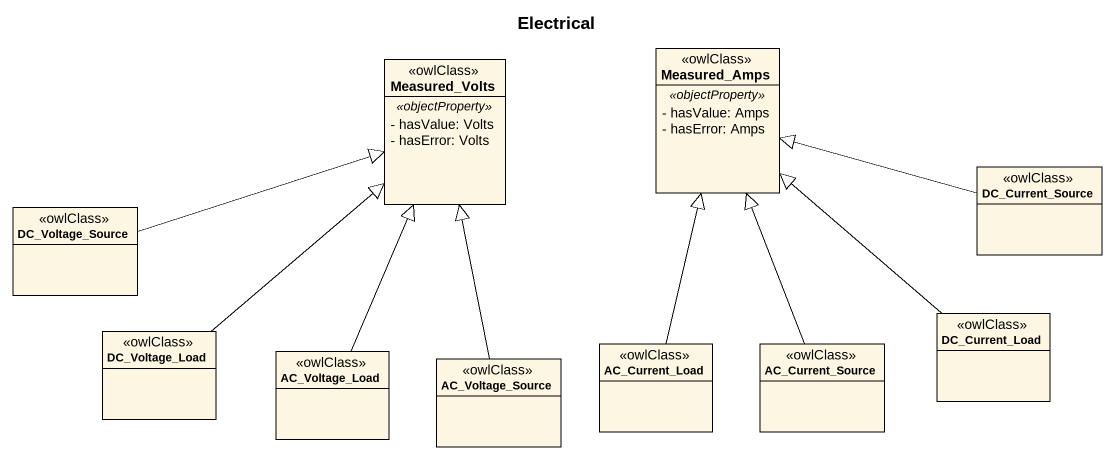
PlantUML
@startuml
title Electrical
hide circle
hide empty members
skinparam classAttributeIconSize 0
class Measured_Amps <<owlClass>> {
  .. <<objectProperty>> ..
  - hasValue: Amps
  - hasError: Amps
}
class Measured_Volts <<owlClass>> {
  .. <<objectProperty>> ..
  - hasValue: Volts
  - hasError: Volts
}
class DC_Current_Source <<owlClass>>
class DC_Voltage_Source <<owlClass>>
class DC_Voltage_Load <<owlClass>>
class DC_Current_Load <<owlClass>>
class AC_Voltage_Load <<owlClass>>
class AC_Voltage_Source <<owlClass>>
class AC_Current_Load <<owlClass>>
class AC_Current_Source <<owlClass>>
DC_Current_Source -left-|> Measured_Amps
DC_Voltage_Source -right-|> Measured_Volts
DC_Voltage_Load -up-|> Measured_Volts
DC_Current_Load -up-|> Measured_Amps
AC_Voltage_Load -up-|> Measured_Volts
AC_Voltage_Source -up-|> Measured_Volts
AC_Current_Load -up-|> Measured_Amps
AC_Current_Source -up-|> Measured_Amps
@enduml
